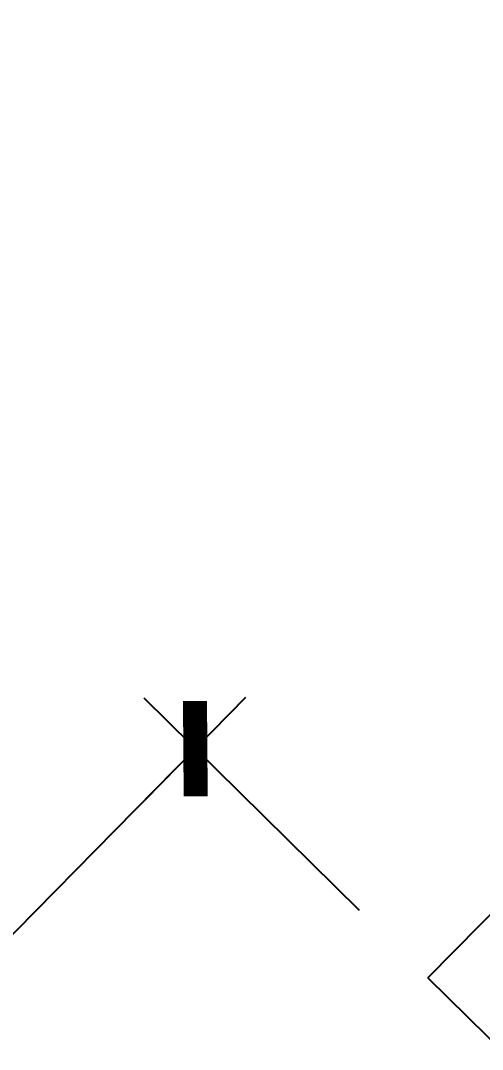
# Model space of a CAD drawing. Extents: x -357449 to -117302, y 127569 to 244935.
# Drawn here: x -340097 to -339136, y 185916 to 188056 of the extents above; entities that cross this region are included whole.
import ezdxf

# ---------------------------------------------------------------- set-up
doc = ezdxf.new("R2010")
doc.units = 0
doc.header["$MEASUREMENT"] = 0
doc.layers.get('0').update_dxf_attribs({"linetype": 'CONTINUOUS'})
doc.layers.get('DEFPOINTS').update_dxf_attribs({"linetype": 'CONTINUOUS'})
doc.layers.add('AXIS', color=3, linetype='CONTINUOUS', lineweight=9)
doc.layers.add('WALL', color=1, linetype='CONTINUOUS')
doc.layers.add('WINDOW', color=4, linetype='CONTINUOUS')
doc.styles.add('DIM_FONT', font='SIMPLEX.shx', dxfattribs={"width": 0.8})
doc.dimstyles.new('DIMN-200', dxfattribs={"dimtxt": 300, "dimasz": 1, "dimexe": 250, "dimexo": 0, "dimgap": 150, "dimtad": 1, "dimdec": 0, "dimdsep": 46, "dimtxsty": 'DIM_FONT', "dimblk": '_DIMX', "dimcen": 2.5, "dimclrd": 256, "dimclre": 256, "dimclrt": 4, "dimadec": 0, "dimazin": 0, "dimtfac": 1, "dimtdec": 0, "dimtix": 1, "dimtmove": 2, "dimatfit": 3, "dimldrblk": '_DIMX', "dimfxl": 0, "dimtolj": 1, "dimtzin": 0, "dimarcsym": 0})
doc.dimstyles.get("Standard").update_dxf_attribs({"dimtxt": 375, "dimasz": 1, "dimexe": 150, "dimexo": 0, "dimgap": 200, "dimtad": 1, "dimdec": 0, "dimzin": 0, "dimdsep": 46, "dimtxsty": 'DIM_FONT', "dimblk1": '_DIMX', "dimblk2": '_DIMX', "dimsah": 1, "dimcen": 200, "dimclrd": 256, "dimclre": 256, "dimclrt": 4, "dimadec": 0, "dimazin": 0, "dimtfac": 1, "dimtdec": 0, "dimtix": 1, "dimtmove": 2, "dimatfit": 3, "dimldrblk": '_DIMX', "dimfxl": 0, "dimtolj": 1, "dimtzin": 0, "dimarcsym": 0})

# ---------------------------------------------------------------- blocks, each defined once
blk = doc.blocks.new('_DIMX')
blk.add_line((-150, 0), (150, 0))
at = {"const_width": 50}
blk.add_lwpolyline([(-70, -70), (70, 70)], dxfattribs=at)
blk = doc.blocks.new('*D836')
at = {"linetype": 'ByBlock'}
for p, q in [((-307663.4, 240707.6), (-309496.6, 242514.1)), ((-309390.5, 242408.1), (-328829.8, 222680.8)), ((-327104.2, 220978.9), (-328937.4, 222785.3))]:
    blk.add_line(p, q, dxfattribs=at)
at = {"layer": 'DEFPOINTS', "color": 0, "linetype": 'ByBlock'}
for p in [(-307663.4, 240707.6), (-328830.5, 222680), (-327104.2, 220978.9)]:
    blk.add_point(p, dxfattribs=at)
at = {"linetype": 'ByBlock'}
for p, rotation in [((-309389.8, 242408.8), 45.42128490415822), ((-328830.5, 222680), 225.4212849041582)]:
    blk.add_blockref('_DIMX', p, dxfattribs=dict(at, rotation=rotation))
at = {"color": 4, "linetype": 'ByBlock', "insert": (-319306, 232737.4), "char_height": 250, "attachment_point": 5, "rotation": 45.4213, "style": 'DIM_FONT'}
blk.add_mtext('\\A1;27698', dxfattribs=at)
blk = doc.blocks.new('*D876')
at = {"linetype": 'ByBlock'}
for p, q in [((-316756.7, 224771.1), (-317204.8, 225212.7)), ((-318360.7, 223826), (-317098.7, 225106.7)), ((-318020.1, 223489), (-318468.2, 223930.6))]:
    blk.add_line(p, q, dxfattribs=at)
at = {"layer": 'DEFPOINTS', "color": 0, "linetype": 'ByBlock'}
for p in [(-317098, 225107.4), (-316756.7, 224771.1), (-318020.1, 223489)]:
    blk.add_point(p, dxfattribs=at)
at = {"linetype": 'ByBlock'}
for p, rotation in [((-317098, 225107.4), 45.42128490669482), ((-318361.4, 223825.3), 225.4212849066948)]:
    blk.add_blockref('_DIMX', p, dxfattribs=dict(at, rotation=rotation))
at = {"color": 4, "linetype": 'ByBlock', "insert": (-317925.6, 224659.4), "char_height": 250, "attachment_point": 5, "rotation": 45.4213, "style": 'DIM_FONT'}
blk.add_mtext('\\A1;1800', dxfattribs=at)

msp = doc.modelspace()

# ---------------------------------------------------------------- linework, layer by layer
at = {"layer": 'WALL'}
for q in [(-337705.53, 187631.52), (-337937.07, 184771.04)]:
    msp.add_line((-339249.68, 186064.49), q, dxfattribs=at)

# ---------------------------------------------------------------- dimensions: what is measured, and where the dimension line sits
at = {"layer": 'AXIS'}
dim = msp.add_aligned_dim(p1=(-330298.91, 202141.42), p2=(-349739.64, 182412.67), distance=-2423.69, dimstyle='DIMN-200', override={"dimtxt": 250, "dimexe": 150, "dimzin": 0, "dimblk1": '_DIMX', "dimblk2": '_DIMX', "dimsah": 1, "dimcen": 200}, dxfattribs=at)
dim.commit()
dim.dimension.update_dxf_attribs({"geometry": '*D836', "text_midpoint": (-341941.52, 194171.22), "insert": (-22635.49, -38566.22)})
at = {"layer": 'WINDOW'}
dim = msp.add_aligned_dim(p1=(-340655.54, 184922.75), p2=(-339392.14, 186204.87), distance=479.2, dimstyle='Standard', override={"dimtxt": 250, "dimgap": 150, "dimblk": '_DIMX'}, dxfattribs=at)
dim.commit()
dim.dimension.update_dxf_attribs({"geometry": '*D876', "text_midpoint": (-340561.04, 186093.17), "insert": (-22635.49, -38566.22)})

doc.saveas('drawing.dxf')
